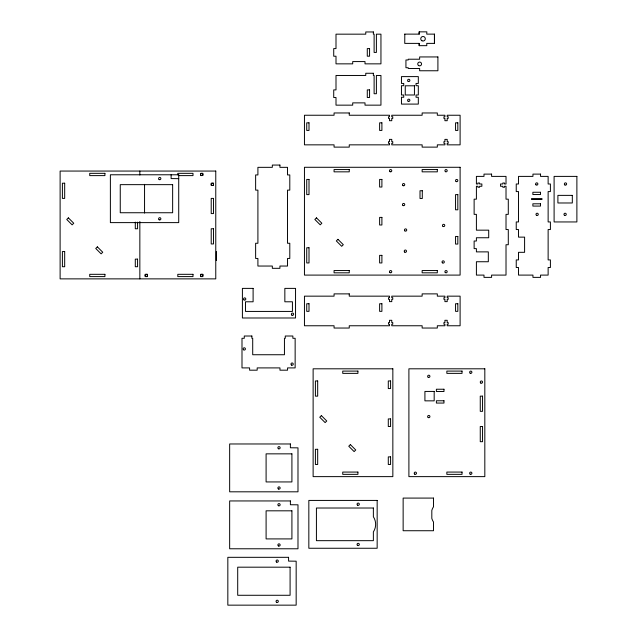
<?xml version="1.0" encoding="UTF-8"?>
<svg xmlns="http://www.w3.org/2000/svg" width="637" height="637" viewBox="0 0 637 637"><rect width="100%" height="100%" fill="white"/><g stroke="black" fill="none" stroke-linecap="round" stroke-linejoin="round"><path stroke-width="0.96" d="M404.742 34.127L419.218 34.127L419.218 31.85M419.162 43.388L419.162 45.665L426.814 45.665L426.75 43.388L434.474 43.388L434.474 34.127L426.75 34.127L426.846 31.85L419.162 31.85L419.162 34.127M201.34 173.336L202.861 173.336L202.861 175.613M178.758 175.613L192.987 175.613L192.987 173.336L177.803 173.336L177.803 174.857M178.718 178.655L171.122 178.575L171.122 174.777M434.418 34.127L434.418 43.388M419.218 45.665L419.218 43.388L404.742 43.388L404.798 34.127M216.341 251.48L216.341 260.589M200.583 173.336L200.583 175.613M144.551 184.348L144.551 213.045M139.845 171.058L139.845 175.016M139.845 221.509L139.845 278.871M137.568 222.122L137.568 228.763L135.291 228.763L135.291 222.122M401.461 97.262L401.461 104.094L418.318 104.094L418.318 97.262L416.041 97.262L416.041 94.985L418.318 94.985L418.318 85.716L416.041 85.716L416.041 83.439L418.318 83.439L418.318 76.607L401.461 76.607L401.461 83.439L403.739 83.439L403.739 85.716L401.461 85.716L401.461 94.985L403.739 94.985L403.739 97.262L401.461 97.262M68.374 217.87L66.758 219.478L72.132 224.853L73.741 223.237L68.374 217.87M97.365 246.861L95.749 248.47L101.124 253.845L102.732 252.228L97.365 246.861M316.462 217.854L314.853 219.462L320.22 224.829L321.836 223.221L316.462 217.854M337.936 239.329L336.328 240.937L341.695 246.304L343.311 244.696L337.936 239.329M321.374 415.619L319.766 417.235L325.133 422.602L326.749 420.993L321.374 415.619M350.366 444.61L348.757 446.226L354.124 451.593L355.741 449.985L350.366 444.61M373.362 31.961L365.765 31.961L365.765 34.167L336.002 34.167L336.002 48.587L333.724 48.587L333.724 56.223L336.002 56.223L336.002 63.851L352.707 63.851L352.707 61.574L365.009 61.574L365.009 63.851L380.95 63.851L380.95 34.167L376.395 34.167L376.395 52.425L374.118 52.425L374.118 34.167L373.362 34.167L373.362 31.961M369.564 48.587L367.286 48.587L367.286 56.183L369.564 56.183L369.564 48.587M437.906 56.94L419.64 56.94L419.64 59.217L408.213 59.217L408.213 59.982L405.936 59.982L405.936 67.721L408.213 67.721L408.213 68.485L419.64 68.485L419.64 70.763L437.906 70.763L437.906 56.94M373.362 73.271L365.765 73.271L365.765 75.469L336.002 75.469L336.002 89.897L333.724 89.897L333.724 97.525L336.002 97.525L336.002 105.153L352.707 105.153L352.707 102.875L365.009 102.875L365.009 105.153L380.95 105.153L380.95 75.469L376.395 75.469L376.395 93.727L374.118 93.727L374.118 75.469L373.362 75.469L373.362 73.271M414.44 85.796L405.259 85.796L405.259 94.985L414.44 94.985L414.44 85.796M369.564 89.897L367.286 89.897L367.286 97.485L369.564 97.485L369.564 89.897M349.251 112.964L334.067 112.964L334.067 115.241L304.454 115.241L304.454 144.846L334.067 144.846L334.067 147.123L349.251 147.123L349.251 144.846L389.494 144.846L389.494 143.333L388.506 143.333L388.506 141.661L389.494 141.661L389.494 139.384L391.771 139.384L391.771 141.661L392.758 141.661L392.758 143.333L391.771 143.333L391.771 144.846L422.14 144.846L422.14 147.123L437.324 147.123L437.324 144.846L444.921 144.846L444.921 143.333L443.933 143.333L443.933 141.661L444.921 141.661L444.921 139.384L447.198 139.384L447.198 141.661L448.185 141.661L448.185 143.333L447.198 143.333L447.198 144.846L460.105 144.846L460.105 115.241L447.198 115.241L447.198 116.754L448.185 116.754L448.185 118.426L447.198 118.426L447.198 120.704L444.921 120.704L444.921 118.426L443.933 118.426L443.933 116.754L444.921 116.754L444.921 115.241L437.324 115.241L437.324 112.964L422.14 112.964L422.14 115.241L391.771 115.241L391.771 116.754L392.758 116.754L392.758 118.426L391.771 118.426L391.771 120.704L389.494 120.704L389.494 118.426L388.506 118.426L388.506 116.754L389.494 116.754L389.494 115.241L349.251 115.241L349.251 112.964M309.009 122.83L306.731 122.83L306.731 130.426L309.009 130.426L309.009 122.83M381.897 122.83L379.62 122.83L379.62 130.426L381.897 130.426L381.897 122.83M457.828 122.83L455.551 122.83L455.551 130.426L457.828 130.426L457.828 122.83M279.922 165.063L272.333 165.063L272.333 167.34L257.905 167.34L257.905 174.936L255.628 174.936L255.628 190.121L257.905 190.121L257.905 243.262L255.628 243.262L255.628 258.455L257.905 258.455L257.905 266.043L272.333 266.043L272.333 268.32L279.922 268.32L279.922 266.043L287.518 266.043L287.518 258.455L289.795 258.455L289.795 243.262L287.518 243.262L287.518 190.121L289.795 190.121L289.795 174.936L287.518 174.936L287.518 167.34L279.922 167.34L279.922 165.063M460.105 167.284L304.454 167.284L304.454 275.096L460.105 275.096L460.105 167.284M349.251 169.561L334.067 169.561L334.067 171.839L349.251 171.839L349.251 169.561M437.324 169.561L422.14 169.561L422.14 171.839L437.324 171.839L437.324 169.561M215.768 171.058L60.117 171.058L60.117 278.871L215.768 278.871L215.768 171.058M104.914 173.336L89.729 173.336L89.729 175.613L104.914 175.613L104.914 173.336M491.589 174.116L483.993 174.116L483.993 176.393L476.404 176.393L476.404 183.989L477.917 183.989L477.917 183.002L479.589 183.002L479.589 183.989L481.867 183.989L481.867 186.267L479.589 186.267L479.589 187.254L477.917 187.254L477.917 186.267L476.404 186.267L476.404 199.174L474.127 199.174L474.127 214.358L476.404 214.358L476.404 230.164L488.706 230.164L488.706 237.752L476.404 237.752L476.404 241.017L474.127 241.017L474.127 248.613L476.404 248.613L476.404 251.878L488.324 251.878L488.324 261.743L476.404 261.743L476.404 275.096L483.993 275.096L483.993 277.374L491.589 277.374L491.589 275.096L506.017 275.096L506.017 244.727L508.294 244.727L508.294 229.543L506.017 229.543L506.017 214.358L508.294 214.358L508.294 199.174L506.017 199.174L506.017 186.267L504.496 186.267L504.496 187.254L502.824 187.254L502.824 186.267L500.547 186.267L500.547 183.989L502.824 183.989L502.824 183.002L504.496 183.002L504.496 183.989L506.017 183.989L506.017 176.393L491.589 176.393L491.589 174.116M540.542 174.116L532.946 174.116L532.946 176.393L518.518 176.393L518.518 183.989L516.241 183.989L516.241 191.578L518.518 191.578L518.518 221.947L516.241 221.947L516.241 229.543L518.518 229.543L518.518 237.131L524.593 237.131L524.593 252.316L518.518 252.316L518.518 259.912L516.241 259.912L516.241 267.5L518.518 267.5L518.518 275.096L532.946 275.096L532.946 277.374L540.542 277.374L540.542 275.096L548.131 275.096L548.131 267.5L550.408 267.5L550.408 259.912L548.131 259.912L548.131 229.543L550.408 229.543L550.408 221.947L548.131 221.947L548.131 191.578L550.408 191.578L550.408 183.989L548.131 183.989L548.131 176.393L540.542 176.393L540.542 174.116M178.718 174.777L110.384 174.777L110.384 222.616L178.718 222.616L178.718 174.777M576.883 176.393L554.102 176.393L554.102 221.947L576.883 221.947L576.883 176.393M309.009 179.427L306.731 179.427L306.731 194.611L309.009 194.611L309.009 179.427M381.897 179.427L379.62 179.427L379.62 187.023L381.897 187.023L381.897 179.427M64.679 183.209L62.402 183.209L62.402 198.394L64.679 198.394L64.679 183.209M213.491 183.209L211.213 183.209L211.213 185.486L213.491 185.486L213.491 183.209M172.643 184.65L120.258 184.65L120.258 212.742L172.643 212.742L172.643 184.65M422.291 190.742L420.014 190.742L420.014 198.489L422.291 198.489L422.291 190.742M540.502 192.263L532.874 192.263L532.874 194.54L540.502 194.54L540.502 192.263M457.828 194.611L455.551 194.611L455.551 209.804L457.828 209.804L457.828 194.611M572.321 195.376L557.901 195.376L557.901 202.98L572.321 202.98L572.321 195.376M213.491 198.394L211.213 198.394L211.213 213.578L213.491 213.578L213.491 198.394M542.055 199.023L531.433 199.023L542.055 199.023M540.502 203.8L532.874 203.8L532.874 206.077L540.502 206.077L540.502 203.8M381.897 217.392L379.62 217.392L379.62 224.988L381.897 224.988L381.897 217.392M213.491 228.763L211.213 228.763L211.213 243.947L213.491 243.947L213.491 228.763M457.828 236.462L455.551 236.462L455.551 244.059L457.828 244.059L457.828 236.462M309.009 247.761L306.731 247.761L306.731 262.946L309.009 262.946L309.009 247.761M64.679 251.543L62.402 251.543L62.402 266.728L64.679 266.728L64.679 251.543M381.897 255.357L379.62 255.357L379.62 262.946L381.897 262.946L381.897 255.357M137.568 259.132L135.291 259.132L135.291 266.728L137.568 266.728L137.568 259.132M349.251 270.542L334.067 270.542L334.067 272.819L349.251 272.819L349.251 270.542M437.324 270.542L422.14 270.542L422.14 272.819L437.324 272.819L437.324 270.542M104.914 274.316L89.729 274.316L89.729 276.593L104.914 276.593L104.914 274.316M147.434 274.316L145.156 274.316L145.156 276.593L147.434 276.593L147.434 274.316M192.987 274.316L177.803 274.316L177.803 276.593L192.987 276.593L192.987 274.316M202.861 274.316L200.583 274.316L200.583 276.593L202.861 276.593L202.861 274.316M253.104 288.386L242.402 288.386L242.402 317.99L295.544 317.99L295.544 288.386L284.843 288.386L284.843 301.787L292.431 301.787L292.431 311.429L245.516 311.429L245.516 301.787L253.104 301.787L253.104 288.386M349.251 293.88L334.067 293.88L334.067 296.157L304.454 296.157L304.454 325.762L334.067 325.762L334.067 328.039L349.251 328.039L349.251 325.762L389.494 325.762L389.494 324.249L388.506 324.249L388.506 322.577L389.494 322.577L389.494 320.3L391.771 320.3L391.771 322.577L392.758 322.577L392.758 324.249L391.771 324.249L391.771 325.762L422.14 325.762L422.14 328.039L437.324 328.039L437.324 325.762L444.921 325.762L444.921 324.249L443.933 324.249L443.933 322.577L444.921 322.577L444.921 320.3L447.198 320.3L447.198 322.577L448.185 322.577L448.185 324.249L447.198 324.249L447.198 325.762L460.105 325.762L460.105 296.157L447.198 296.157L447.198 297.67L448.185 297.67L448.185 299.342L447.198 299.342L447.198 301.62L444.921 301.62L444.921 299.342L443.933 299.342L443.933 297.67L444.921 297.67L444.921 296.157L437.324 296.157L437.324 293.88L422.14 293.88L422.14 296.157L391.771 296.157L391.771 297.67L392.758 297.67L392.758 299.342L391.771 299.342L391.771 301.62L389.494 301.62L389.494 299.342L388.506 299.342L388.506 297.67L389.494 297.67L389.494 296.157L349.251 296.157L349.251 293.88M309.009 303.745L306.731 303.745L306.731 311.342L309.009 311.342L309.009 303.745M381.897 303.745L379.62 303.745L379.62 311.342L381.897 311.342L381.897 303.745M457.828 303.745L455.551 303.745L455.551 311.342L457.828 311.342L457.828 303.745M251.87 336.017L244.274 336.017L244.274 338.295L241.996 338.295L241.996 367.907L249.593 367.907L249.593 370.185L257.181 370.185L257.181 367.907L279.962 367.907L279.962 370.185L287.558 370.185L287.558 367.907L295.146 367.907L295.146 338.295L292.869 338.295L292.869 336.017L285.272 336.017L285.272 338.295L284.444 338.295L284.444 354.737L252.706 354.737L252.706 338.295L251.87 338.295L251.87 336.017M392.846 368.807L313.125 368.807L313.125 476.627L392.846 476.627L392.846 368.807M484.821 368.807L408.898 368.807L408.898 476.627L484.821 476.627L484.821 368.807M357.922 371.092L342.738 371.092L342.738 373.37L357.922 373.37L357.922 371.092M462.04 371.092L446.856 371.092L446.856 373.37L462.04 373.37L462.04 371.092M317.68 380.958L315.403 380.958L315.403 396.142L317.68 396.142L317.68 380.958M390.569 380.958L388.291 380.958L388.291 388.554L390.569 388.554L390.569 380.958M443.973 389.231L436.385 389.231L436.385 391.516L443.973 391.516L443.973 389.231M434.179 391.437L424.919 391.437L424.919 400.848L434.179 400.848L434.179 391.437M482.543 396.142L480.266 396.142L480.266 411.327L482.543 411.327L482.543 396.142M443.973 400.777L436.385 400.777L436.385 403.054L443.973 403.054L443.973 400.777M390.569 418.923L388.291 418.923L388.291 426.511L390.569 426.511L390.569 418.923M482.543 426.511L480.266 426.511L480.266 441.696L482.543 441.696L482.543 426.511M290.392 443.973L229.654 443.973L229.654 491.812L297.989 491.812L297.989 447.851L290.392 447.771L290.392 443.973M317.68 449.292L315.403 449.292L315.403 464.477L317.68 464.477L317.68 449.292M291.913 453.847L266.099 453.847L266.099 481.938L291.913 481.938L291.913 453.847M390.569 456.888L388.291 456.888L388.291 464.477L390.569 464.477L390.569 456.888M357.922 472.073L342.738 472.073L342.738 474.35L357.922 474.35L357.922 472.073M462.04 472.073L446.856 472.073L446.856 474.35L462.04 474.35L462.04 472.073M433.51 498.086L403.141 498.086L403.141 530.732L433.51 530.732L433.51 522.006A13.791 13.791 0 0 1 431.814 518.375L431.814 510.444A13.791 13.791 0 0 1 433.51 506.813L433.51 498.086M377.16 500.427L308.834 500.427L308.834 548.258L377.16 548.258L377.16 500.427M290.392 500.945L229.654 500.945L229.654 548.776L297.989 548.776L297.989 504.815L290.392 504.743L290.392 500.945M373.37 508.015L316.422 508.015L316.422 540.67L373.37 540.67L373.37 531.935A13.791 13.791 0 0 0 373.37 516.75L373.37 508.015M291.913 510.818L266.099 510.818L266.099 538.91L291.913 538.91L291.913 510.818M288.577 557.319L227.831 557.319L227.831 605.15L296.165 605.15L296.165 561.189L288.577 561.109L288.577 557.319M290.09 567.185L237.705 567.185L237.705 595.277L290.09 595.277L290.09 567.185M278.433 448.759A1.139 1.139 0 0 0 280.145 447.771A1.139 1.139 0 0 0 278.433 446.784A1.139 1.139 0 0 0 278.433 448.759M278.433 489.001A1.139 1.139 0 0 0 280.145 488.014A1.139 1.139 0 0 0 278.433 487.026A1.139 1.139 0 0 0 278.433 489.001M278.433 505.73A1.139 1.139 0 0 0 280.145 504.743A1.139 1.139 0 0 0 278.433 503.756A1.139 1.139 0 0 0 278.433 505.73M278.433 545.965A1.139 1.139 0 0 0 280.145 544.977A1.139 1.139 0 0 0 278.433 543.998A1.139 1.139 0 0 0 278.433 545.965M276.617 562.097A1.139 1.139 0 0 0 278.321 561.109A1.139 1.139 0 0 0 276.617 560.13A1.139 1.139 0 0 0 276.617 562.097M276.617 602.339A1.139 1.139 0 0 0 278.321 601.352A1.139 1.139 0 0 0 276.617 600.365A1.139 1.139 0 0 0 276.617 602.339M470.21 373.21A1.139 1.139 0 0 0 471.913 372.231A1.139 1.139 0 0 0 470.21 371.244A1.139 1.139 0 0 0 470.21 373.21M480.831 383.084A1.139 1.139 0 0 0 482.543 382.096A1.139 1.139 0 0 0 480.831 381.109A1.139 1.139 0 0 0 480.831 383.084M470.21 474.199A1.139 1.139 0 0 0 471.913 473.211A1.139 1.139 0 0 0 470.21 472.224A1.139 1.139 0 0 0 470.21 474.199M414.783 474.199A1.139 1.139 0 0 0 416.487 473.211A1.139 1.139 0 0 0 414.783 472.224A1.139 1.139 0 0 0 414.783 474.199M428.215 377.311A1.139 1.139 0 0 0 429.927 376.324A1.139 1.139 0 0 0 428.215 375.344A1.139 1.139 0 0 0 428.215 377.311M428.215 417.553A1.139 1.139 0 0 0 429.927 416.566A1.139 1.139 0 0 0 428.215 415.579A1.139 1.139 0 0 0 428.215 417.553M159.162 179.562A1.139 1.139 0 0 0 160.874 178.575A1.139 1.139 0 0 0 159.162 177.588A1.139 1.139 0 0 0 159.162 179.562M159.162 219.805A1.139 1.139 0 0 0 160.874 218.817A1.139 1.139 0 0 0 159.162 217.83A1.139 1.139 0 0 0 159.162 219.805M201.149 175.462A1.139 1.139 0 0 0 202.861 174.474A1.139 1.139 0 0 0 201.149 173.487A1.139 1.139 0 0 0 201.149 175.462M211.779 185.335A1.139 1.139 0 0 0 213.491 184.348A1.139 1.139 0 0 0 211.779 183.36A1.139 1.139 0 0 0 211.779 185.335M201.149 276.442A1.139 1.139 0 0 0 202.861 275.455A1.139 1.139 0 0 0 201.149 274.475A1.139 1.139 0 0 0 201.149 276.442M145.73 276.442A1.139 1.139 0 0 0 147.434 275.455A1.139 1.139 0 0 0 145.73 274.475A1.139 1.139 0 0 0 145.73 276.442M357.612 505.213A1.139 1.139 0 0 0 359.324 504.225A1.139 1.139 0 0 0 357.612 503.238A1.139 1.139 0 0 0 357.612 505.213M357.373 545.272A1.139 1.139 0 0 0 359.284 544.762A1.139 1.139 0 0 0 357.89 543.361A1.139 1.139 0 0 0 357.373 545.272M408.182 81.393A1.139 1.139 0 0 0 409.886 80.405A1.139 1.139 0 0 0 408.182 79.418A1.139 1.139 0 0 0 408.182 81.393M408.182 101.283A1.139 1.139 0 0 0 409.886 100.296A1.139 1.139 0 0 0 408.182 99.308A1.139 1.139 0 0 0 408.182 101.283M421.885 40.728A2.277 2.277 0 0 0 425.301 38.761A2.277 2.277 0 0 0 421.885 36.787A2.277 2.277 0 0 0 421.885 40.728M418.692 65.611A1.895 1.895 0 0 0 421.543 63.963A1.895 1.895 0 0 0 418.692 62.322A1.895 1.895 0 0 0 418.692 65.611M535.94 184.794A1.139 1.139 0 0 0 537.843 184.284A1.139 1.139 0 0 0 536.45 182.883A1.139 1.139 0 0 0 535.94 184.794M536.553 215.346A1.139 1.139 0 0 0 538.265 214.358A1.139 1.139 0 0 0 536.553 213.371A1.139 1.139 0 0 0 536.553 215.346M564.541 215.346A1.139 1.139 0 0 0 566.253 214.358A1.139 1.139 0 0 0 564.541 213.371A1.139 1.139 0 0 0 564.541 215.346M564.923 184.969A1.139 1.139 0 0 0 566.627 183.989A1.139 1.139 0 0 0 564.923 183.002A1.139 1.139 0 0 0 564.923 184.969M291.937 315.188A1.139 1.139 0 0 0 293.649 314.2A1.139 1.139 0 0 0 291.937 313.213A1.139 1.139 0 0 0 291.937 315.188M243.875 299.82A1.139 1.139 0 0 0 245.778 299.31A1.139 1.139 0 0 0 244.385 297.909A1.139 1.139 0 0 0 243.875 299.82M243.469 349.729A1.139 1.139 0 0 0 245.38 349.219A1.139 1.139 0 0 0 243.979 347.826A1.139 1.139 0 0 0 243.469 349.729M291.539 365.097A1.139 1.139 0 0 0 293.251 364.109A1.139 1.139 0 0 0 291.539 363.122A1.139 1.139 0 0 0 291.539 365.097M443.057 226.446A1.147 1.147 0 0 0 444.769 225.458A1.147 1.147 0 0 0 443.057 224.463A1.147 1.147 0 0 0 443.057 226.446M404.774 230.817A1.147 1.147 0 0 0 406.693 230.307A1.147 1.147 0 0 0 405.291 228.906A1.147 1.147 0 0 0 404.774 230.817M404.782 252.156A1.147 1.147 0 0 0 406.51 251.177A1.147 1.147 0 0 0 404.79 250.174A1.147 1.147 0 0 0 404.782 252.156M442.357 262.786A1.147 1.147 0 0 0 444.276 262.269A1.147 1.147 0 0 0 442.874 260.867A1.147 1.147 0 0 0 442.357 262.786M390.059 171.687A1.139 1.139 0 0 0 391.771 170.7A1.139 1.139 0 0 0 390.059 169.713A1.139 1.139 0 0 0 390.059 171.687M456.116 181.553A1.139 1.139 0 0 0 457.828 180.566A1.139 1.139 0 0 0 456.116 179.586A1.139 1.139 0 0 0 456.116 181.553M445.247 272.485A1.139 1.139 0 0 0 447.158 271.975A1.139 1.139 0 0 0 445.765 270.582A1.139 1.139 0 0 0 445.247 272.485M389.828 272.485A1.139 1.139 0 0 0 391.731 271.975A1.139 1.139 0 0 0 390.338 270.582A1.139 1.139 0 0 0 389.828 272.485M403.046 185.654A1.139 1.139 0 0 0 404.75 184.666A1.139 1.139 0 0 0 403.046 183.679A1.139 1.139 0 0 0 403.046 185.654M403.046 205.544A1.139 1.139 0 0 0 404.75 204.565A1.139 1.139 0 0 0 403.046 203.577A1.139 1.139 0 0 0 403.046 205.544M445.486 171.687A1.139 1.139 0 0 0 447.198 170.7A1.139 1.139 0 0 0 445.486 169.713A1.139 1.139 0 0 0 445.486 171.687"/></g></svg>
